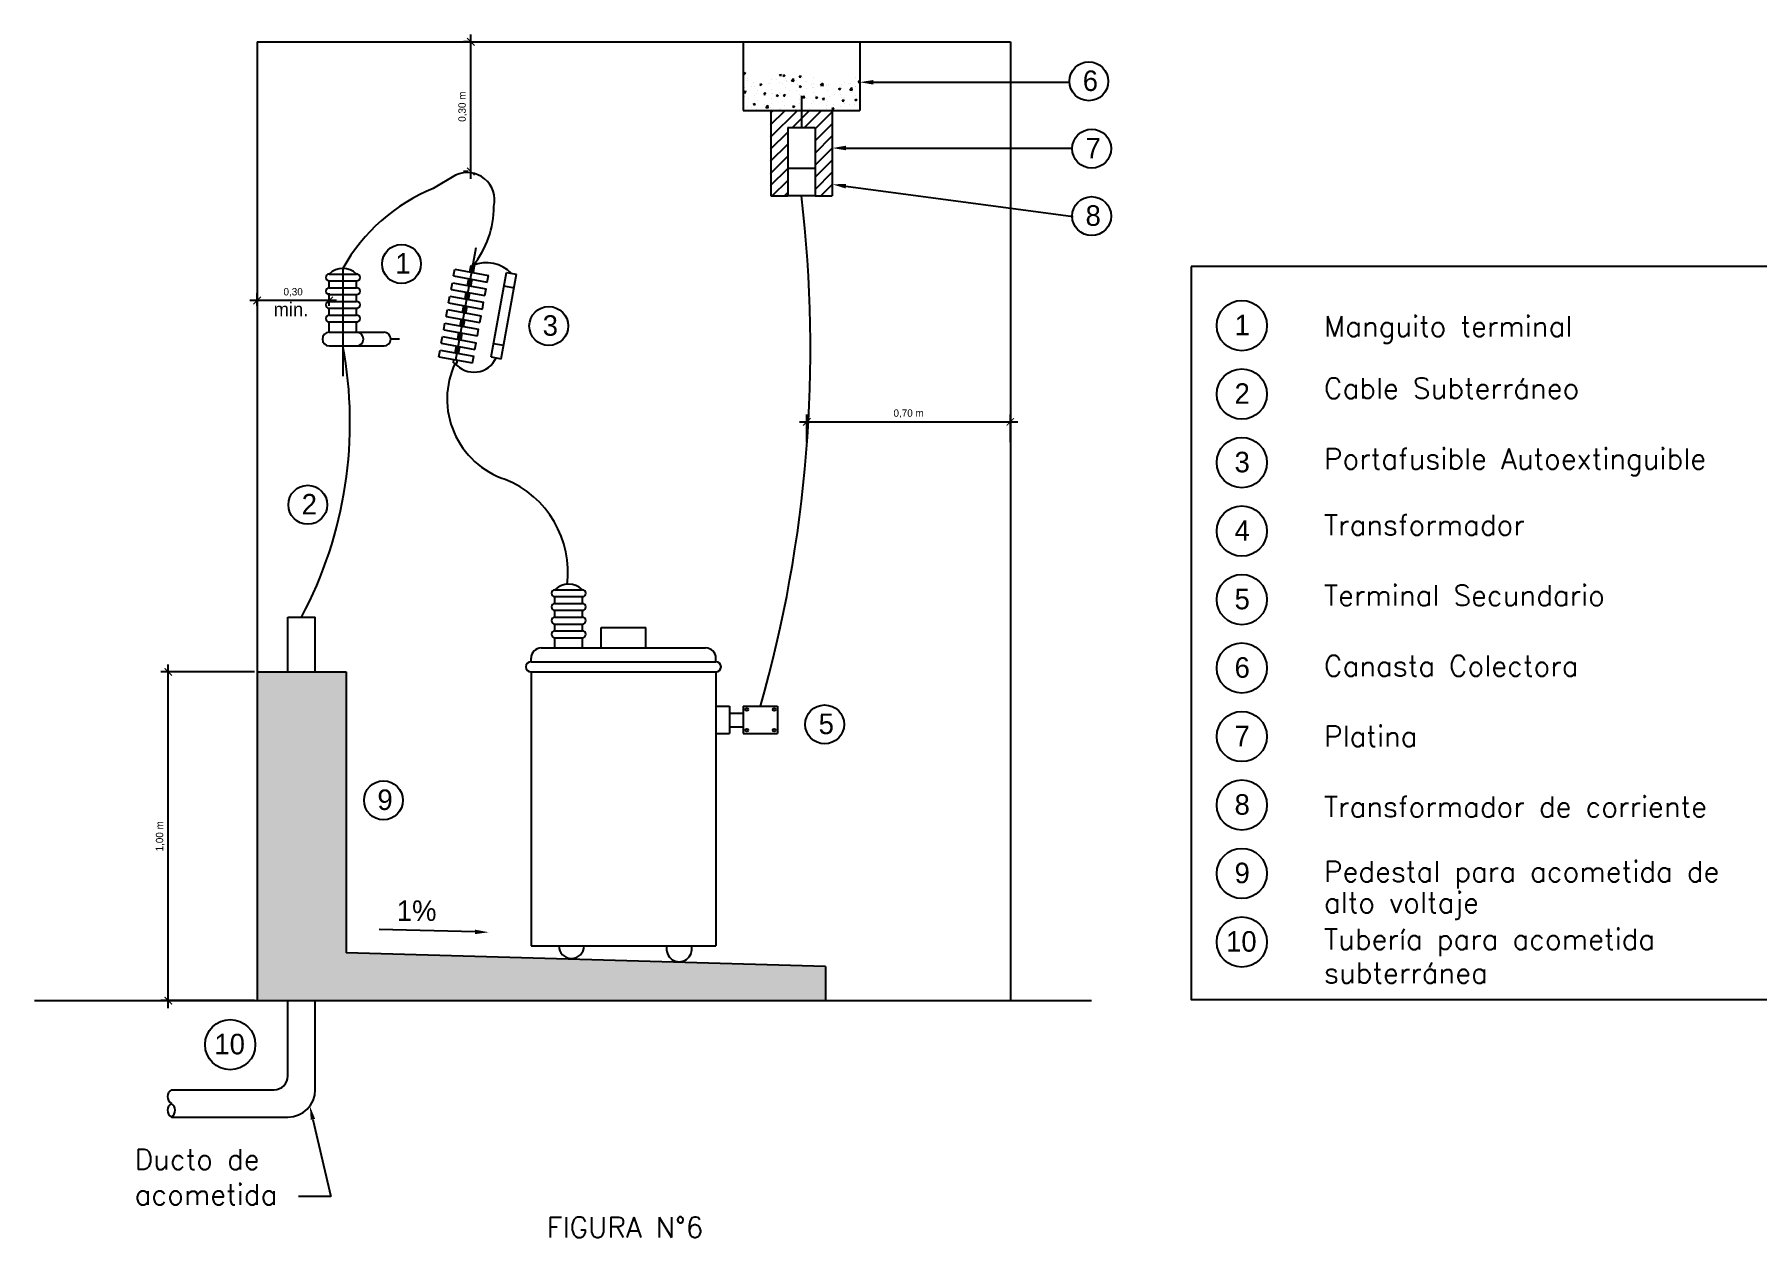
# Model space of a CAD drawing. Extents: x 268 to 383, y 668 to 793.
# Drawn here: x 275.85 to 301.02, y 689.24 to 706.81 of the extents above; entities that cross this region are included whole.
import ezdxf

# ---------------------------------------------------------------- set-up
doc = ezdxf.new("R2010")
doc.units = 0
doc.header["$LTSCALE"] = 0.5
doc.header["$MEASUREMENT"] = 0
doc.layers.get('0').update_dxf_attribs({"linetype": 'CONTINUOUS'})
doc.layers.get('DEFPOINTS').update_dxf_attribs({"linetype": 'CONTINUOUS'})
for name, color, linetype in [('P01', 6, 'CONTINUOUS'), ('P02', 1, 'CONTINUOUS'), ('P04', 7, 'CONTINUOUS'), ('P05', 7, 'CONTINUOUS'), ('P06', 7, 'CONTINUOUS')]:
    doc.layers.add(name, color=color, linetype=linetype)
doc.styles.add('STYLE2', font='romans.shx')
doc.dimstyles.new('1-50', dxfattribs={"dimscale": 0.6, "dimtxt": 0.18, "dimasz": 0.18, "dimexe": 0.18, "dimexo": 0.0625, "dimgap": 0.09, "dimtad": 1, "dimzin": 4, "dimdsep": 46, "dimtxsty": 'Standard', "dimblk1": 'ARCHTICK', "dimblk2": 'ARCHTICK', "dimsah": 1, "dimcen": 0.09, "dimdle": 0.18, "dimclrd": 6, "dimclre": 6, "dimclrt": 1, "dimadec": 0, "dimazin": 0, "dimtfac": 1, "dimtofl": 0, "dimtmove": 0, "dimatfit": 3, "dimldrblk": 'ARCHTICK', "dimfxl": 0, "dimtolj": 1, "dimtzin": 4, "dimarcsym": 0})

# ---------------------------------------------------------------- blocks, each defined once
blk = doc.blocks.new('*X18')
at = {"color": 0}
for p, q in [((12.838, 16.02), (13.228, 16.41)), ((12.838, 16.197), (13.051, 16.41)), ((12.838, 16.374), (12.875, 16.41)), ((13.155, 16.16), (13.405, 16.41)), ((13.332, 16.16), (13.582, 16.41)), ((13.488, 16.14), (13.738, 16.39)), ((13.488, 15.963), (13.738, 16.213)), ((12.838, 15.844), (13.088, 16.094)), ((12.838, 15.667), (13.088, 15.917)), ((13.488, 15.787), (13.738, 16.037)), ((13.488, 15.61), (13.738, 15.86)), ((12.838, 15.49), (13.088, 15.74)), ((13.488, 15.433), (13.738, 15.683)), ((12.838, 15.313), (13.088, 15.563)), ((12.862, 15.16), (13.088, 15.387)), ((13.488, 15.256), (13.738, 15.506)), ((13.039, 15.16), (13.088, 15.21)), ((13.569, 15.16), (13.738, 15.329))]:
    blk.add_line(p, q, dxfattribs=at)
blk = doc.blocks.new('*X19')
at = {"color": 0}
for p, q in [((12.442, 16.95), (12.47, 16.961)), ((12.442, 16.95), (12.462, 16.937)), ((12.45, 16.93), (12.45, 16.93)), ((12.462, 16.937), (12.47, 16.961)), ((12.504, 16.872), (12.504, 16.872)), ((12.968, 16.923), (12.979, 16.935)), ((12.968, 16.931), (12.968, 16.931)), ((12.968, 16.923), (12.992, 16.921)), ((12.992, 16.921), (12.989, 16.939)), ((13.017, 16.918), (13.045, 16.929)), ((13.017, 16.918), (13.036, 16.905)), ((13.036, 16.905), (13.045, 16.929)), ((13.06, 16.881), (13.06, 16.881)), ((13.141, 16.842), (13.172, 16.875)), ((13.177, 16.837), (13.172, 16.875)), ((13.255, 16.898), (13.274, 16.921)), ((13.255, 16.898), (13.279, 16.896)), ((13.268, 16.911), (13.268, 16.911)), ((13.279, 16.896), (13.274, 16.921)), ((13.297, 16.884), (13.297, 16.884)), ((13.47, 16.884), (13.47, 16.884)), ((14.083, 16.89), (14.083, 16.89)), ((12.44, 16.664), (12.44, 16.664)), ((12.445, 16.797), (12.445, 16.797)), ((12.45, 16.672), (12.469, 16.695)), ((12.45, 16.672), (12.474, 16.67)), ((12.462, 16.751), (12.462, 16.751)), ((12.474, 16.67), (12.469, 16.695)), ((12.502, 16.851), (12.502, 16.851)), ((12.562, 16.764), (12.562, 16.764)), ((12.588, 16.818), (12.588, 16.818)), ((12.598, 16.763), (12.598, 16.763)), ((12.608, 16.627), (12.608, 16.627)), ((12.637, 16.659), (12.637, 16.659)), ((12.648, 16.694), (12.648, 16.694)), ((12.68, 16.789), (12.708, 16.8)), ((12.68, 16.789), (12.7, 16.776)), ((12.7, 16.776), (12.708, 16.8)), ((12.713, 16.784), (12.713, 16.784)), ((12.737, 16.647), (12.756, 16.67)), ((12.737, 16.647), (12.761, 16.645)), ((12.75, 16.623), (12.75, 16.623)), ((12.761, 16.645), (12.756, 16.67)), ((12.801, 16.809), (12.801, 16.809)), ((12.831, 16.803), (12.831, 16.803)), ((12.851, 16.65), (12.851, 16.65)), ((12.853, 16.722), (12.853, 16.722)), ((12.858, 16.855), (12.858, 16.855)), ((12.861, 16.66), (12.861, 16.66)), ((12.919, 16.628), (12.947, 16.639)), ((12.919, 16.628), (12.939, 16.615)), ((12.931, 16.854), (12.931, 16.854)), ((12.939, 16.615), (12.947, 16.639)), ((12.961, 16.673), (12.961, 16.673)), ((12.966, 16.818), (12.966, 16.818)), ((12.984, 16.663), (12.984, 16.663)), ((13.015, 16.8), (13.015, 16.8)), ((13.024, 16.622), (13.043, 16.645)), ((13.024, 16.622), (13.047, 16.62)), ((13.047, 16.62), (13.043, 16.645)), ((13.05, 16.614), (13.05, 16.614)), ((13.055, 16.748), (13.055, 16.748)), ((13.064, 16.844), (13.064, 16.844)), ((13.065, 16.641), (13.065, 16.641)), ((13.066, 16.831), (13.066, 16.831)), ((13.112, 16.693), (13.112, 16.693)), ((13.141, 16.842), (13.177, 16.837)), ((13.144, 16.845), (13.144, 16.845)), ((13.217, 16.851), (13.217, 16.851)), ((13.217, 16.704), (13.217, 16.704)), ((13.228, 16.791), (13.228, 16.791)), ((13.255, 16.757), (13.283, 16.768)), ((13.255, 16.757), (13.275, 16.744)), ((13.258, 16.644), (13.258, 16.644)), ((13.263, 16.778), (13.263, 16.778)), ((13.275, 16.744), (13.283, 16.768)), ((13.278, 16.632), (13.278, 16.632)), ((13.31, 16.597), (13.33, 16.62)), ((13.334, 16.595), (13.33, 16.62)), ((13.358, 16.836), (13.358, 16.836)), ((13.365, 16.726), (13.365, 16.726)), ((13.442, 16.782), (13.442, 16.782)), ((13.45, 16.744), (13.45, 16.744)), ((13.463, 16.673), (13.463, 16.673)), ((13.465, 16.739), (13.465, 16.739)), ((13.468, 16.806), (13.468, 16.806)), ((13.492, 16.623), (13.492, 16.623)), ((13.568, 16.776), (13.599, 16.809)), ((13.568, 16.776), (13.603, 16.771)), ((13.571, 16.827), (13.571, 16.827)), ((13.603, 16.771), (13.599, 16.809)), ((13.616, 16.759), (13.616, 16.759)), ((13.656, 16.773), (13.656, 16.773)), ((13.665, 16.698), (13.665, 16.698)), ((13.684, 16.784), (13.684, 16.784)), ((13.705, 16.614), (13.705, 16.614)), ((13.764, 16.635), (13.764, 16.635)), ((13.83, 16.725), (13.858, 16.736)), ((13.83, 16.725), (13.85, 16.712)), ((13.85, 16.712), (13.858, 16.736)), ((13.864, 16.648), (13.864, 16.648)), ((13.869, 16.793), (13.869, 16.793)), ((13.869, 16.764), (13.869, 16.764)), ((13.873, 16.728), (13.873, 16.728)), ((13.917, 16.824), (13.917, 16.824)), ((13.969, 16.806), (13.969, 16.806)), ((13.995, 16.71), (14.026, 16.742)), ((13.995, 16.71), (14.03, 16.705)), ((13.998, 16.809), (13.998, 16.809)), ((14.015, 16.668), (14.015, 16.668)), ((14.03, 16.704), (14.026, 16.742)), ((14.074, 16.623), (14.074, 16.623)), ((14.079, 16.756), (14.079, 16.756)), ((14.083, 16.755), (14.083, 16.755)), ((14.116, 16.822), (14.135, 16.845)), ((14.116, 16.822), (14.14, 16.82)), ((14.121, 16.826), (14.121, 16.826)), ((14.134, 16.625), (14.134, 16.625)), ((14.14, 16.82), (14.135, 16.845)), ((12.456, 16.607), (12.456, 16.607)), ((12.503, 16.469), (12.503, 16.469)), ((12.517, 16.583), (12.517, 16.583)), ((12.56, 16.455), (12.56, 16.455)), ((12.583, 16.499), (12.611, 16.51)), ((12.583, 16.499), (12.603, 16.486)), ((12.603, 16.486), (12.611, 16.51)), ((12.638, 16.428), (12.638, 16.428)), ((12.643, 16.561), (12.643, 16.561)), ((12.755, 16.502), (12.755, 16.502)), ((12.767, 16.453), (12.798, 16.485)), ((12.767, 16.453), (12.803, 16.447)), ((12.773, 16.446), (12.773, 16.446)), ((12.803, 16.447), (12.798, 16.485)), ((12.843, 16.456), (12.843, 16.456)), ((12.848, 16.589), (12.848, 16.589)), ((12.855, 16.515), (12.855, 16.515)), ((12.967, 16.425), (12.967, 16.425)), ((12.987, 16.437), (12.987, 16.437)), ((13.007, 16.535), (13.007, 16.535)), ((13.045, 16.481), (13.045, 16.481)), ((13.154, 16.411), (13.154, 16.411)), ((13.158, 16.467), (13.186, 16.478)), ((13.158, 16.467), (13.178, 16.454)), ((13.178, 16.454), (13.186, 16.478)), ((13.2, 16.465), (13.2, 16.465)), ((13.2, 16.428), (13.2, 16.428)), ((13.216, 16.41), (13.225, 16.419)), ((13.226, 16.41), (13.225, 16.419)), ((13.253, 16.511), (13.253, 16.511)), ((13.254, 16.424), (13.254, 16.424)), ((13.26, 16.569), (13.26, 16.569)), ((13.31, 16.597), (13.334, 16.595)), ((13.36, 16.582), (13.36, 16.582)), ((13.406, 16.444), (13.406, 16.444)), ((13.414, 16.419), (13.414, 16.419)), ((13.434, 16.505), (13.434, 16.505)), ((13.459, 16.539), (13.459, 16.539)), ((13.494, 16.596), (13.522, 16.607)), ((13.494, 16.596), (13.514, 16.583)), ((13.511, 16.602), (13.511, 16.602)), ((13.514, 16.583), (13.522, 16.607)), ((13.53, 16.417), (13.53, 16.417)), ((13.597, 16.572), (13.617, 16.595)), ((13.597, 16.572), (13.621, 16.57)), ((13.621, 16.57), (13.617, 16.595)), ((13.656, 16.432), (13.656, 16.432)), ((13.659, 16.477), (13.659, 16.477)), ((13.661, 16.565), (13.661, 16.565)), ((13.667, 16.545), (13.667, 16.545)), ((13.733, 16.435), (13.761, 16.446)), ((13.733, 16.435), (13.753, 16.422)), ((13.753, 16.422), (13.761, 16.446)), ((13.759, 16.49), (13.759, 16.49)), ((13.763, 16.457), (13.763, 16.457)), ((13.863, 16.462), (13.863, 16.462)), ((13.868, 16.595), (13.868, 16.595)), ((13.884, 16.547), (13.903, 16.57)), ((13.884, 16.547), (13.908, 16.544)), ((13.9, 16.585), (13.9, 16.585)), ((13.908, 16.544), (13.904, 16.57)), ((13.91, 16.51), (13.91, 16.51)), ((13.919, 16.605), (13.919, 16.605)), ((13.996, 16.497), (13.996, 16.497)), ((14.069, 16.564), (14.097, 16.575)), ((14.069, 16.564), (14.089, 16.551)), ((14.069, 16.49), (14.069, 16.49)), ((14.089, 16.551), (14.097, 16.575)), ((14.132, 16.596), (14.132, 16.596))]:
    blk.add_line(p, q, dxfattribs=at)
blk = doc.blocks.new('_ARCHTICK')
at = {"color": 0, "linetype": 'ByBlock', "const_width": 0.15}
blk.add_lwpolyline([(-0.5, -0.5), (0.5, 0.5)], dxfattribs=at)
blk = doc.blocks.new('*D69')
at = {"layer": 'DEFPOINTS', "color": 0}
for p in [(290.104, 701.15), (287.132, 700.816), (290.104, 700.816)]:
    blk.add_point(p, dxfattribs=at)
at = {"layer": 'P02', "color": 6, "lineweight": -2}
for p, q in [((287.024, 701.15), (290.212, 701.15)), ((287.132, 700.853), (287.132, 701.258)), ((290.104, 700.853), (290.104, 701.258))]:
    blk.add_line(p, q, dxfattribs=at)
at = {"layer": 'P02', "color": 6, "lineweight": -2, "xscale": 0.108, "yscale": 0.108, "zscale": 0.108, "rotation": 180}
blk.add_blockref('_ARCHTICK', (287.132, 701.15), dxfattribs=at)
at = {"layer": 'P02', "color": 6, "lineweight": -2, "xscale": 0.108, "yscale": 0.108, "zscale": 0.108}
blk.add_blockref('_ARCHTICK', (290.104, 701.15), dxfattribs=at)
at = {"layer": 'P02', "color": 1, "insert": (288.618, 701.268), "char_height": 0.108, "attachment_point": 5}
blk.add_mtext('\\A1;0,70 m', dxfattribs=at)
blk = doc.blocks.new('*D70')
at = {"layer": 'DEFPOINTS', "color": 0}
for p in [(282.225, 706.698), (282.225, 706.698), (282.225, 704.805)]:
    blk.add_point(p, dxfattribs=at)
at = {"layer": 'P02', "color": 6, "lineweight": -2}
for p, q in [((282.188, 706.698), (282.117, 706.698)), ((282.225, 704.697), (282.225, 706.806)), ((282.188, 704.805), (282.117, 704.805))]:
    blk.add_line(p, q, dxfattribs=at)
at = {"layer": 'P02', "color": 6, "lineweight": -2, "xscale": 0.108, "yscale": 0.108, "zscale": 0.108}
for p, rotation in [((282.225, 706.698), 90), ((282.225, 704.805), 270)]:
    blk.add_blockref('_ARCHTICK', p, dxfattribs=dict(at, rotation=rotation))
at = {"layer": 'P02', "color": 1, "insert": (282.107, 705.752), "char_height": 0.108, "attachment_point": 5, "rotation": 90}
blk.add_mtext('\\A1;0,30 m', dxfattribs=at)
blk = doc.blocks.new('*D71')
at = {"layer": 'DEFPOINTS', "color": 0}
for p in [(279.104, 702.922), (279.104, 702.808), (280.157, 702.808)]:
    blk.add_point(p, dxfattribs=at)
at = {"layer": 'P02', "color": 6, "lineweight": -2}
for p, q in [((280.265, 702.922), (278.996, 702.922)), ((279.104, 702.845), (279.104, 703.03)), ((280.157, 702.845), (280.157, 703.03))]:
    blk.add_line(p, q, dxfattribs=at)
at = {"layer": 'P02', "color": 6, "lineweight": -2, "xscale": 0.108, "yscale": 0.108, "zscale": 0.108, "rotation": 180}
blk.add_blockref('_ARCHTICK', (279.104, 702.922), dxfattribs=at)
at = {"layer": 'P02', "color": 6, "lineweight": -2, "xscale": 0.108, "yscale": 0.108, "zscale": 0.108}
blk.add_blockref('_ARCHTICK', (280.157, 702.922), dxfattribs=at)
at = {"layer": 'P02', "color": 1, "insert": (279.63, 703.04), "char_height": 0.108, "attachment_point": 5}
blk.add_mtext('\\A1;0,30', dxfattribs=at)
blk = doc.blocks.new('*D72')
at = {"layer": 'DEFPOINTS', "color": 0}
for p in [(277.807, 697.498), (279.104, 697.498), (279.104, 692.698)]:
    blk.add_point(p, dxfattribs=at)
at = {"layer": 'P02', "color": 6, "lineweight": -2}
for p, q in [((277.807, 692.59), (277.807, 697.606)), ((279.066, 697.498), (277.699, 697.498)), ((279.066, 692.698), (277.699, 692.698))]:
    blk.add_line(p, q, dxfattribs=at)
at = {"layer": 'P02', "color": 6, "lineweight": -2, "xscale": 0.108, "yscale": 0.108, "zscale": 0.108}
for p, rotation in [((277.807, 697.498), 90), ((277.807, 692.698), 270)]:
    blk.add_blockref('_ARCHTICK', p, dxfattribs=dict(at, rotation=rotation))
at = {"layer": 'P02', "color": 1, "insert": (277.689, 695.098), "char_height": 0.108, "attachment_point": 5, "rotation": 90}
blk.add_mtext('\\A1;1,00 m', dxfattribs=at)

msp = doc.modelspace()

# ---------------------------------------------------------------- linework, layer by layer
at = {"layer": 'P01', "color": 5}
for p, q in [((279.554, 691.598), (279.554, 692.698)), ((279.954, 691.398), (279.954, 692.698)), ((277.852, 691.398), (279.354, 691.398)), ((277.852, 690.998), (279.554, 690.998)), ((280.183, 689.84), (279.709, 689.84))]:
    msp.add_line(p, q, dxfattribs=at)
at = {"layer": 'P01'}
msp.add_line((279.919, 690.965), (280.183, 689.84), dxfattribs=at)
at = {"layer": 'P01', "color": 5}
for centre, radius, start, end in [((279.354, 691.598), 0.2, 270, 0), ((277.913, 691.298), 0.117, 121.6, 238.4), ((279.554, 691.398), 0.4, 270, 0), ((277.913, 691.098), 0.117, 121.6, 238.4), ((277.79, 691.098), 0.117, 301.6, 58.4)]:
    msp.add_arc(centre, radius, start, end, dxfattribs=at)
msp.add_solid([(279.887, 690.957), (279.952, 690.973), (279.874, 691.16)], dxfattribs=at)
at = {"layer": 'P02'}
for p, q in [((288.104, 706.109), (290.966, 706.109)), ((287.704, 705.148), (291.007, 705.148)), ((287.254, 704.848), (286.854, 704.848)), ((287.702, 704.591), (291.02, 704.146)), ((287.254, 704.448), (286.854, 704.448)), ((280.357, 703.398), (280.357, 701.816)), ((282.286, 693.702), (280.885, 693.738))]:
    msp.add_line(p, q, dxfattribs=at)
for points in [[(288.104, 706.075), (288.104, 706.142), (287.904, 706.109)], [(287.704, 705.115), (287.704, 705.182), (287.504, 705.148)], [(287.697, 704.558), (287.706, 704.624), (287.504, 704.618)], [(279.104, 697.498), (280.404, 697.498), (279.104, 692.698), (280.404, 693.398)], [(282.287, 693.735), (282.285, 693.669), (282.486, 693.697)], [(280.404, 693.398), (287.404, 693.198), (279.104, 692.698), (287.404, 692.698)]]:
    msp.add_solid(points, dxfattribs=at)
at = {"layer": 'P04'}
for p, q in [((286.204, 706.698), (286.204, 705.698)), ((287.904, 706.698), (287.904, 705.698)), ((287.054, 705.911), (287.054, 705.448)), ((286.204, 705.698), (287.904, 705.698)), ((286.604, 705.698), (286.604, 704.448)), ((287.504, 705.698), (287.504, 704.448)), ((286.854, 705.448), (286.854, 704.448)), ((286.854, 705.448), (287.254, 705.448)), ((287.254, 705.448), (287.254, 704.448)), ((286.604, 704.448), (286.854, 704.448)), ((287.254, 704.448), (287.504, 704.448)), ((282.004, 702.055), (282.304, 703.698)), ((280.157, 703.308), (280.557, 703.308)), ((281.973, 703.281), (281.991, 703.379)), ((281.991, 703.379), (282.483, 703.289)), ((282.212, 703.339), (282.23, 703.437)), ((282.23, 703.437), (282.28, 703.428)), ((282.262, 703.33), (282.28, 703.428)), ((282.465, 703.191), (282.483, 703.289)), ((282.52, 702.098), (282.745, 703.331)), ((282.667, 702.071), (282.892, 703.304)), ((282.745, 703.331), (282.892, 703.304)), ((280.157, 703.208), (280.557, 703.208)), ((280.157, 703.108), (280.157, 703.208)), ((280.157, 703.108), (280.557, 703.108)), ((280.557, 703.108), (280.557, 703.208)), ((281.937, 703.084), (281.955, 703.182)), ((281.937, 703.084), (282.429, 702.994)), ((281.955, 703.182), (282.447, 703.092)), ((281.973, 703.281), (282.465, 703.191)), ((282.141, 702.945), (282.159, 703.043)), ((282.176, 703.142), (282.194, 703.24)), ((282.226, 703.133), (282.244, 703.231)), ((282.429, 702.994), (282.447, 703.092)), ((282.709, 703.134), (282.856, 703.107)), ((280.157, 703.008), (280.557, 703.008)), ((280.157, 702.908), (280.157, 703.008)), ((280.157, 702.908), (280.557, 702.908)), ((280.157, 702.808), (280.557, 702.808)), ((280.157, 702.708), (280.157, 702.808)), ((280.557, 702.908), (280.557, 703.008)), ((280.557, 702.708), (280.557, 702.808)), ((281.865, 702.69), (281.883, 702.789)), ((281.883, 702.789), (282.375, 702.699)), ((281.901, 702.887), (281.919, 702.986)), ((281.901, 702.887), (282.393, 702.797)), ((281.919, 702.986), (282.411, 702.896)), ((282.105, 702.748), (282.123, 702.847)), ((282.154, 702.739), (282.172, 702.838)), ((282.19, 702.936), (282.208, 703.035)), ((282.393, 702.797), (282.411, 702.896)), ((280.157, 702.708), (280.557, 702.708)), ((280.157, 702.608), (280.557, 702.608)), ((280.157, 702.458), (280.157, 702.608)), ((280.557, 702.458), (280.557, 702.608)), ((281.829, 702.494), (281.847, 702.592)), ((281.847, 702.592), (282.339, 702.502)), ((281.865, 702.69), (282.357, 702.601)), ((282.069, 702.552), (282.087, 702.65)), ((282.118, 702.543), (282.136, 702.641)), ((282.357, 702.601), (282.375, 702.699)), ((280.157, 702.458), (280.957, 702.458)), ((281.051, 702.363), (281.182, 702.363)), ((281.794, 702.297), (281.811, 702.395)), ((281.794, 702.297), (282.285, 702.207)), ((281.811, 702.395), (282.303, 702.305)), ((281.829, 702.494), (282.321, 702.404)), ((282.033, 702.355), (282.051, 702.453)), ((282.082, 702.346), (282.1, 702.444)), ((282.285, 702.207), (282.303, 702.305)), ((282.321, 702.404), (282.339, 702.502)), ((282.556, 702.295), (282.703, 702.268)), ((280.157, 702.258), (280.957, 702.258)), ((281.758, 702.1), (281.776, 702.199)), ((281.758, 702.1), (282.249, 702.01)), ((281.776, 702.199), (282.267, 702.109)), ((281.97, 702.011), (281.979, 702.06)), ((281.997, 702.158), (282.015, 702.256)), ((282.019, 702.002), (282.028, 702.051)), ((282.046, 702.149), (282.064, 702.248)), ((282.249, 702.01), (282.267, 702.109)), ((282.52, 702.098), (282.667, 702.071)), ((281.97, 702.011), (282.019, 702.002)), ((283.454, 698.698), (283.854, 698.698)), ((283.454, 698.598), (283.854, 698.598)), ((283.454, 698.498), (283.454, 698.598)), ((283.854, 698.498), (283.854, 698.598)), ((279.554, 698.298), (279.954, 698.298)), ((283.454, 698.498), (283.854, 698.498)), ((283.454, 698.398), (283.854, 698.398)), ((283.454, 698.298), (283.454, 698.398)), ((283.454, 698.298), (283.854, 698.298)), ((283.854, 698.298), (283.854, 698.398)), ((283.454, 698.198), (283.854, 698.198)), ((283.454, 698.098), (283.454, 698.198)), ((283.454, 698.098), (283.854, 698.098)), ((283.854, 698.098), (283.854, 698.198)), ((284.129, 697.848), (284.129, 698.148)), ((284.129, 698.148), (284.779, 698.148)), ((284.779, 697.848), (284.779, 698.148)), ((283.254, 697.848), (285.654, 697.848)), ((283.454, 697.848), (283.454, 697.998)), ((283.454, 697.998), (283.854, 697.998)), ((283.854, 697.848), (283.854, 697.998)), ((283.104, 697.648), (283.104, 697.698)), ((283.104, 697.648), (285.804, 697.648)), ((285.804, 697.648), (285.804, 697.698)), ((283.104, 697.498), (285.804, 697.498)), ((285.804, 696.998), (286.004, 696.998)), ((286.004, 696.998), (286.004, 696.598)), ((286.204, 696.998), (286.204, 696.598)), ((286.204, 696.998), (286.704, 696.998)), ((286.704, 696.998), (286.704, 696.598)), ((286.004, 696.898), (286.204, 696.898)), ((285.804, 696.598), (286.004, 696.598)), ((286.004, 696.698), (286.204, 696.698)), ((286.204, 696.598), (286.704, 696.598))]:
    msp.add_line(p, q, dxfattribs=at)
for centre, radius in [((291.25, 706.123), 0.284), ((291.291, 705.139), 0.284), ((291.291, 704.154), 0.284), ((281.212, 703.455), 0.284), ((283.363, 702.55), 0.284), ((293.484, 702.555), 0.367), ((293.484, 701.555), 0.367), ((293.484, 700.555), 0.367), ((279.844, 699.939), 0.284), ((293.484, 699.555), 0.367), ((293.484, 698.555), 0.367), ((293.484, 697.555), 0.367), ((287.392, 696.732), 0.284), ((286.254, 696.948), 0.0202), ((286.654, 696.948), 0.0202), ((293.484, 696.555), 0.367), ((286.254, 696.648), 0.0202), ((286.654, 696.648), 0.0202), ((280.949, 695.624), 0.284), ((293.484, 695.555), 0.367), ((293.484, 694.555), 0.367), ((293.484, 693.555), 0.367), ((278.711, 692.056), 0.367)]:
    msp.add_circle(centre, radius, dxfattribs=at)
for centre, radius, start, end in [((280.157, 703.258), 0.05, 90, 270), ((280.357, 703.104), 0.285, 45.4523, 134.5477), ((280.557, 703.258), 0.05, 270, 90), ((280.157, 703.058), 0.05, 90, 270), ((280.557, 703.058), 0.05, 270, 90), ((280.157, 702.858), 0.05, 90, 270), ((280.557, 702.858), 0.05, 270, 90), ((280.157, 702.658), 0.05, 90, 270), ((280.557, 702.658), 0.05, 270, 90), ((280.157, 702.358), 0.1, 90, 270), ((280.557, 702.358), 0.1, 270, 90), ((280.957, 702.358), 0.1, 270, 90), ((283.654, 698.495), 0.285, 45.4523, 134.5477), ((283.454, 698.648), 0.05, 90, 270), ((283.854, 698.648), 0.05, 270, 90), ((283.454, 698.448), 0.05, 90, 270), ((283.454, 698.248), 0.05, 90, 270), ((283.854, 698.448), 0.05, 270, 90), ((283.854, 698.248), 0.05, 270, 90), ((283.454, 698.048), 0.05, 90, 270), ((283.854, 698.048), 0.05, 270, 90), ((283.254, 697.698), 0.15, 90, 180), ((285.654, 697.698), 0.15, 0, 90), ((283.104, 697.573), 0.075, 90, 270), ((285.804, 697.573), 0.075, 270, 90), ((283.694, 693.499), 0.185, 180.0376, 359.9624), ((285.268, 693.452), 0.185, 165.5716, 14.4284)]:
    msp.add_arc(centre, radius, start, end, dxfattribs=at)
at = {"layer": 'P05'}
for p, q in [((279.554, 697.498), (279.554, 698.298)), ((279.954, 697.498), (279.954, 698.298))]:
    msp.add_line(p, q, dxfattribs=at)
at = {"layer": 'P06'}
for p, q in [((279.104, 706.698), (279.104, 692.698)), ((279.104, 706.698), (290.104, 706.698)), ((290.104, 706.698), (290.104, 692.698)), ((282.002, 704.751), (281.677, 704.558)), ((279.104, 697.498), (280.404, 697.498)), ((280.404, 697.498), (280.404, 693.398)), ((283.104, 697.498), (283.104, 693.498)), ((285.804, 697.498), (285.804, 693.498)), ((283.104, 693.498), (285.804, 693.498)), ((287.404, 693.198), (280.404, 693.398)), ((287.404, 693.198), (287.404, 692.698)), ((275.853, 692.698), (291.29, 692.698))]:
    msp.add_line(p, q, dxfattribs=at)
msp.add_lwpolyline([(292.745, 703.416), (292.745, 692.713), (302.061, 692.713), (302.061, 703.416)], close=True, dxfattribs=at)
for centre, radius, start, end in [((282.674, 702.102), 2.651, 112.0981, 150.9392), ((282.175, 704.392), 0.398, 345.7556, 115.7047), ((268.159, 702.221), 19.026, 344.0677, 6.7233), ((281.228, 704.282), 1.333, 320.4051, 0.5248), ((282.453, 702.962), 0.51, 44.1542, 112.789), ((274.382, 701.142), 6.078, 332.1037, 10.5731), ((282.27, 702.23), 0.355, 219.1773, 335.8005), ((283.115, 701.484), 1.236, 155.0075, 251.6581), ((282.18, 698.952), 1.463, 352.8245, 68.1076)]:
    msp.add_arc(centre, radius, start, end, dxfattribs=at)

# ---------------------------------------------------------------- block references
at = {"layer": 'P02'}
for name in ['*X19', '*X18']:
    msp.add_blockref(name, (273.765, 689.288), dxfattribs=at)

# ---------------------------------------------------------------- texts
at = {"layer": 'P01', "color": 5, "style": 'STYLE2'}
for s, p in [('Ducto de', (277.315, 690.232)), ('acometida', (277.315, 689.717))]:
    msp.add_text(s, height=0.3, dxfattribs=at).set_placement(p)
at = {"layer": 'P02'}
for s, height, p in [('min.', 0.2, (279.346, 702.692)), ('1%', 0.3, (281.144, 693.862))]:
    msp.add_text(s, height=height, dxfattribs=at).set_placement(p)
at = {"layer": 'P04'}
for s, p in [('6', (291.161, 705.981)), ('7', (291.202, 704.996)), ('8', (291.202, 704.012)), ('1', (281.123, 703.313)), ('3', (283.274, 702.407)), ('1', (293.378, 702.413)), ('2', (293.378, 701.413)), ('3', (293.378, 700.413)), ('2', (279.755, 699.797)), ('4', (293.378, 699.413)), ('5', (293.378, 698.413)), ('6', (293.378, 697.413)), ('5', (287.304, 696.59)), ('7', (293.378, 696.413)), ('9', (280.861, 695.482)), ('8', (293.378, 695.413)), ('9', (293.378, 694.413)), ('10', (293.254, 693.413)), ('10', (278.48, 691.914))]:
    msp.add_text(s, height=0.3, dxfattribs=at).set_placement(p)
at = {"layer": 'P04', "style": 'STYLE2'}
for s, p in [('Manguito terminal', (294.684, 702.395)), ('Cable Subterráneo', (294.684, 701.49)), ('Portafusible Autoextinguible', (294.684, 700.461)), ('Transformador', (294.684, 699.494)), ('Terminal Secundario', (294.684, 698.466)), ('Canasta Colectora', (294.684, 697.437)), ('Platina', (294.684, 696.409)), ('Transformador de corriente', (294.684, 695.38)), ('Pedestal para acometida de', (294.684, 694.434)), ('alto voltaje', (294.684, 693.981)), ('Tubería para acometida', (294.684, 693.446)), ('subterránea', (294.684, 692.953)), ('FIGURA N%%d6', (283.332, 689.239))]:
    msp.add_text(s, height=0.3, dxfattribs=at).set_placement(p)

# ---------------------------------------------------------------- dimensions: what is measured, and where the dimension line sits
at = {"layer": 'P02'}
for base, p1, p2, text, picture, middle in [((282.225, 706.698), (282.225, 704.805), (282.225, 706.698), '0,30 m', '*D70', (282.107, 705.752)), ((277.807, 697.498), (279.104, 692.698), (279.104, 697.498), '1,00 m', '*D72', (277.689, 695.098))]:
    dim = msp.add_linear_dim(base=base, p1=p1, p2=p2, angle=90, text=text, dimstyle='1-50', dxfattribs=at)
    dim.commit()
    dim.dimension.update_dxf_attribs({"geometry": picture, "text_midpoint": middle})
for base, p1, p2, text, picture, middle in [((279.104, 702.922), (280.157, 702.808), (279.104, 702.808), '0,30', '*D71', (279.63, 703.04)), ((290.104, 701.15), (287.132, 700.816), (290.104, 700.816), '0,70 m', '*D69', (288.618, 701.268))]:
    dim = msp.add_linear_dim(base=base, p1=p1, p2=p2, text=text, dimstyle='1-50', dxfattribs=at)
    dim.commit()
    dim.dimension.update_dxf_attribs({"geometry": picture, "text_midpoint": middle})

doc.saveas('drawing.dxf')
